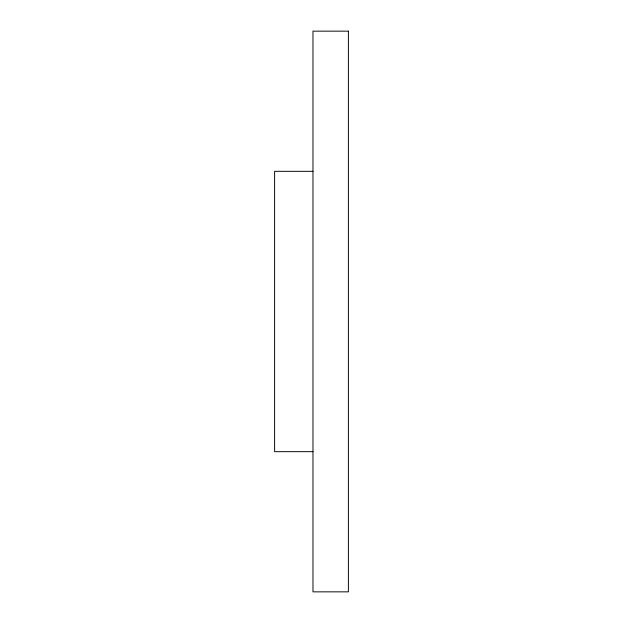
<?xml version="1.0" encoding="UTF-8"?>
<svg xmlns="http://www.w3.org/2000/svg" width="623" height="623" viewBox="0 0 623 623"><rect width="100%" height="100%" fill="white"/><g stroke="black" fill="none" stroke-linecap="round" stroke-linejoin="round"><path stroke-width="0.93" d="M312.972 171.325L274.611 171.325L274.611 451.675L312.972 451.675M348.389 31.15L312.972 31.15L312.972 591.85L348.389 591.85L348.389 31.15"/></g></svg>
